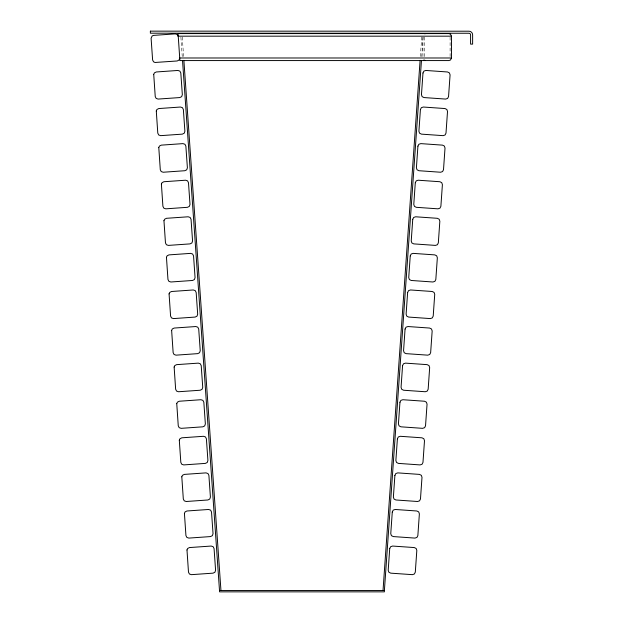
<?xml version="1.0" encoding="UTF-8"?>
<svg xmlns="http://www.w3.org/2000/svg" width="623" height="623" viewBox="0 0 623 623"><rect width="100%" height="100%" fill="white"/><g stroke="black" fill="none" stroke-linecap="round" stroke-linejoin="round"><path stroke-width="0.47" stroke-dasharray="3.12 2.34" d="M420.369 56.467L421.732 37.045M421.724 56.561L423.087 37.146M182.251 37.045L183.614 56.467M180.896 37.139L182.259 56.561M450.102 37.084L450.102 57.082M424.294 37.084L424.294 57.082M422.939 37.084L422.939 57.082"/><path stroke-width="0.93" d="M179.712 58.071L179.058 60.042L177.197 60.968L155.018 62.471L153.538 61.825L152.612 59.964L151.101 38.283L152.168 35.932L153.616 35.386L175.297 33.868L177.267 34.53L178.201 36.391M420.104 60.345L383.036 590.394L384.391 590.495L384.391 591.85L219.592 591.85L182.523 60.4M421.46 60.439L384.391 590.495L219.592 590.495L220.947 590.394L183.878 60.345M451.465 57.986L450.522 59.979L448.879 60.571L179.891 60.571L178.069 33.595L448.879 33.595L450.522 34.179L451.465 36.173L451.465 57.986L179.712 57.986M424.668 33.735L425.517 33.595M178.186 36.173L451.465 36.173M425.517 60.571L423.881 59.979M150.369 31.15L150.369 33.19L468.963 33.253A1.628 1.628 0 0 1 470.591 34.88L470.591 44.116L472.623 44.116L472.631 34.88A3.668 3.668 0 0 0 468.963 31.212L150.369 31.15M153.725 74.378L155.236 96.557L156.163 98.418L158.133 99.073L179.813 97.562L181.675 96.635L182.337 94.657L180.818 72.984L179.891 71.123L177.921 70.461L156.241 71.98L154.379 72.907L153.725 74.378M156.287 110.949L157.79 133.127L158.717 134.989L160.687 135.65L182.368 134.132L184.229 133.205L184.891 131.235L183.372 109.555L182.446 107.693L180.475 107.031L158.795 108.55L156.934 109.477L156.287 110.949M158.787 147.542L160.29 169.721L161.217 171.574L163.187 172.236L184.867 170.718L186.729 169.791L187.391 167.821L185.872 146.14L184.945 144.279L182.975 143.625L161.295 145.136L159.433 146.062L158.787 147.542M161.404 184.135L162.907 206.306L163.833 208.168L165.804 208.83L187.484 207.311L189.345 206.384L190.007 204.414L188.489 182.734L187.562 180.872L185.592 180.218L163.911 181.729L162.05 182.656L161.404 184.135M163.958 220.706L165.469 242.884L166.396 244.746L168.366 245.4L190.046 243.889L191.907 242.962L192.562 240.984L191.051 219.304L190.124 217.45L188.146 216.788L166.473 218.299L164.612 219.234L163.958 220.706M166.458 257.291L167.961 279.47L168.895 281.331L170.866 281.993L192.546 280.475L194.407 279.548L195.061 277.578L193.551 255.897L192.616 254.036L190.646 253.374L168.965 254.893L167.104 255.819L166.458 257.291M169.074 293.885L170.585 316.063L171.512 317.925L173.482 318.587L195.163 317.068L197.024 316.141L197.686 314.171L196.167 292.491L195.24 290.63L193.27 289.968L171.59 291.486L169.729 292.413L169.074 293.885M171.637 330.463L173.139 352.634L174.066 354.495L176.036 355.157L197.717 353.638L199.578 352.711L200.24 350.741L198.721 329.061L197.795 327.2L195.824 326.538L174.144 328.056L172.283 328.983L171.637 330.463M174.136 367.048L175.639 389.227L176.566 391.088L178.536 391.742L200.217 390.232L202.078 389.305L202.74 387.327L201.221 365.646L200.294 363.793L198.324 363.131L176.644 364.642L174.783 365.576L174.136 367.048M176.753 403.642L178.256 425.82L179.183 427.682L181.161 428.336L202.833 426.825L204.694 425.898L205.356 423.92L203.838 402.24L202.911 400.379L200.941 399.725L179.26 401.235L177.399 402.17L176.753 403.642M179.307 440.212L180.818 462.391L181.745 464.252L183.715 464.914L205.395 463.395L207.257 462.468L207.911 460.498L206.4 438.818L205.473 436.957L203.495 436.295L181.823 437.813L179.961 438.74L179.307 440.212M181.807 476.805L183.31 498.976L184.244 500.837L186.215 501.499L207.895 499.981L209.756 499.054L210.41 497.084L208.9 475.404L207.973 473.542L205.995 472.88L184.315 474.399L182.453 475.326L181.807 476.805M184.424 513.399L185.934 535.57L186.861 537.431L188.831 538.093L210.512 536.574L212.373 535.648L213.035 533.677L211.516 511.997L210.59 510.136L208.619 509.474L186.939 510.992L185.078 511.919L184.424 513.399M186.986 549.969L188.489 572.148L189.415 574.001L191.386 574.663L213.066 573.152L214.927 572.218L215.589 570.247L214.071 548.567L213.144 546.706L211.174 546.052L189.493 547.562L187.632 548.489L186.986 549.969M389.718 548.567L388.199 570.247L388.861 572.218L390.722 573.152L412.403 574.663L414.373 574.001L415.3 572.148L416.818 550.467L416.156 548.489L414.295 547.562L392.615 546.052L390.644 546.706L389.718 548.567M392.28 511.997L390.761 533.677L391.423 535.648L393.284 536.574L414.957 538.093L416.935 537.431L417.862 535.57L419.372 513.889L418.718 511.919L416.857 510.992L395.177 509.474L393.206 510.136L392.28 511.997M394.896 475.404L393.378 497.084L394.04 499.054L395.901 499.981L417.581 501.499L419.552 500.837L420.478 498.976L421.997 477.296L421.335 475.326L419.474 474.399L397.793 472.88L395.823 473.542L394.896 475.404M397.396 438.818L395.878 460.498L396.54 462.468L398.401 463.395L420.081 464.914L422.051 464.252L422.978 462.391L424.497 440.71L423.835 438.74L421.973 437.813L400.293 436.295L398.323 436.957L397.396 438.818M399.95 402.24L398.432 423.92L399.094 425.898L400.955 426.825L422.635 428.336L424.606 427.682L425.532 425.82L427.051 404.14L426.389 402.17L424.528 401.235L402.847 399.725L400.877 400.379L399.95 402.24M402.567 365.646L401.056 387.327L401.71 389.305L403.572 390.232L425.252 391.742L427.222 391.088L428.157 389.227L429.668 367.547L429.013 365.576L427.152 364.642L405.472 363.131L403.502 363.793L402.567 365.646M405.067 329.061L403.556 350.741L404.21 352.711L406.071 353.638L427.752 355.157L429.722 354.495L430.649 352.634L432.167 330.953L431.505 328.983L429.644 328.056L407.972 326.538L405.994 327.2L405.067 329.061M407.629 292.491L406.11 314.171L406.772 316.141L408.633 317.068L430.314 318.587L432.284 317.925L433.211 316.063L434.729 294.383L434.067 292.413L432.206 291.486L410.526 289.968L408.556 290.63L407.629 292.491M410.245 255.897L408.727 277.578L409.389 279.548L411.25 280.475L432.93 281.993L434.901 281.331L435.827 279.47L437.346 257.79L436.684 255.819L434.823 254.893L413.142 253.374L411.172 254.036L410.245 255.897M412.745 219.304L411.227 240.984L411.889 242.962L413.75 243.889L435.43 245.4L437.401 244.746L438.327 242.884L439.846 221.204L439.184 219.234L437.323 218.299L415.642 216.788L413.672 217.45L412.745 219.304M415.3 182.734L413.781 204.414L414.443 206.384L416.304 207.311L437.985 208.83L439.955 208.168L440.882 206.306L442.4 184.634L441.738 182.656L439.877 181.729L418.197 180.218L416.226 180.872L415.3 182.734M417.916 146.14L416.405 167.821L417.06 169.791L418.921 170.718L440.601 172.236L442.579 171.574L443.506 169.721L445.017 148.04L444.363 146.062L442.501 145.136L420.821 143.625L418.851 144.279L417.916 146.14M420.416 109.555L418.905 131.235L419.559 133.205L421.421 134.132L443.101 135.65L445.071 134.989L445.998 133.127L447.516 111.447L446.855 109.477L445.001 108.55L423.321 107.031L421.343 107.693L420.416 109.555M422.978 72.984L421.46 94.657L422.121 96.635L423.983 97.562L445.663 99.073L447.633 98.418L448.56 96.557L450.079 74.877L449.417 72.907L447.555 71.98L425.875 70.461L423.905 71.123L422.978 72.984"/></g></svg>
